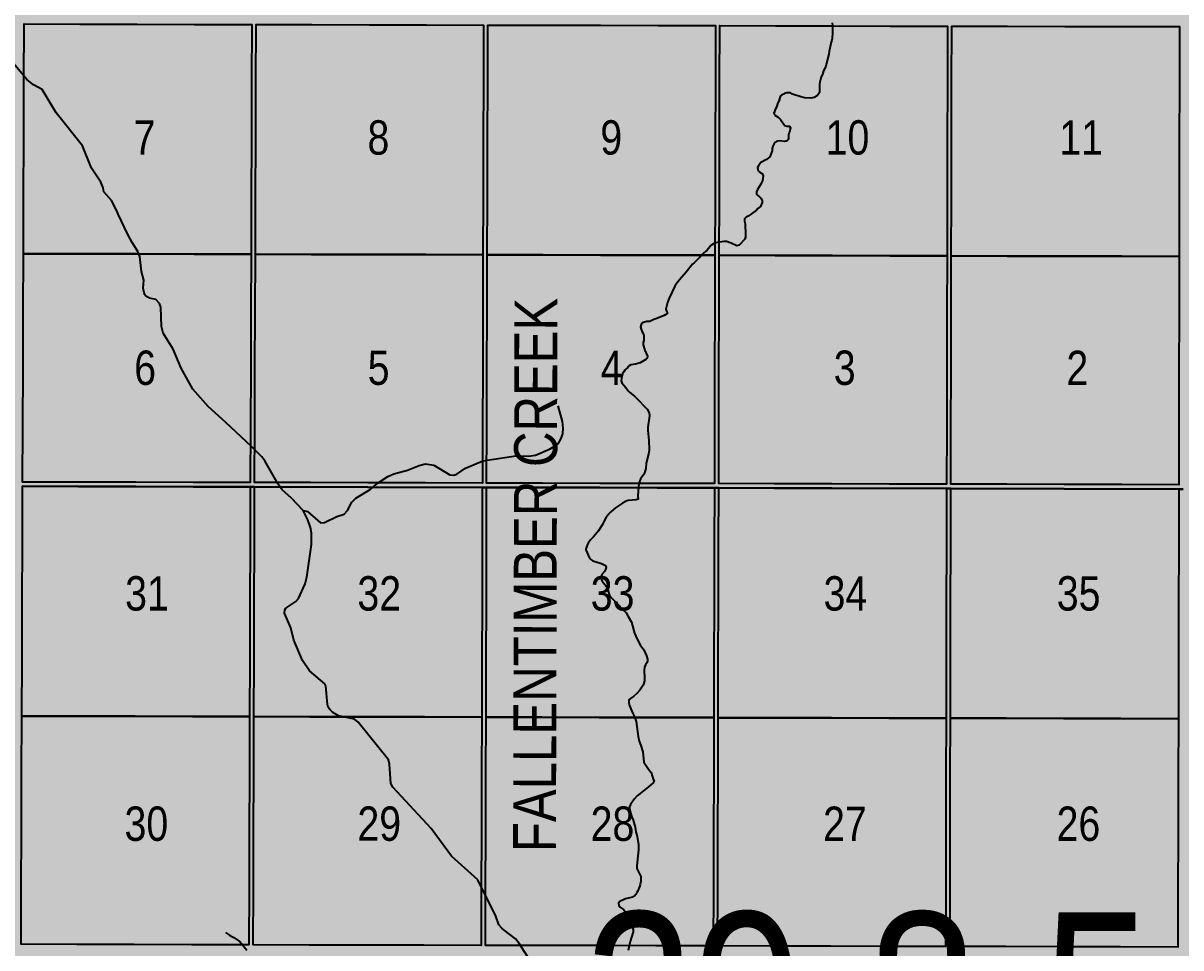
# Model space of a CAD drawing. Extents: x 639460 to 650829, y 5702863 to 5715975.
# Drawn here: x 645204 to 645474.1, y 5712429.8 to 5712645.4 of the extents above; entities that cross this region are included whole.
import ezdxf
from ezdxf.enums import TextEntityAlignment as Align

# ---------------------------------------------------------------- set-up
doc = ezdxf.new("R2010")
doc.units = 0
doc.header["$LTSCALE"] = 5
doc.linetypes.add('DASHED2', pattern=[9.525, 6.35, -3.175])
for name, color, linetype in [('Quarters', 8, 'Continuous'), ('RoadSeg', 57, 'DASHED2'), ('T-WATER', 160, 'Continuous'), ('T-WATER-T', 170, 'Continuous')]:
    doc.layers.add(name, color=color, linetype=linetype)
doc.layers.add('ROUTE-MAP-BACKGROUND-H', color=7, linetype='Continuous', true_color=0xf0ebff)
doc.styles.add('120', font='ARIALN.TTF', dxfattribs={"height": 13})
doc.styles.add('TXT', font='ARIALN.TTF', dxfattribs={"height": 0.2})

msp = doc.modelspace()

# ---------------------------------------------------------------- hatches: boundary and pattern name
at = {"layer": 'ROUTE-MAP-BACKGROUND-H'}
h = msp.add_hatch(color=256, dxfattribs=at)
h.dxf.hatch_style = 1
h.paths.add_polyline_path([(644722.08, 5712923.1), (644716.33, 5711989.96), (646823.87, 5711989.96), (646818.02, 5712923.32)])

# ---------------------------------------------------------------- linework, layer by layer
at = {"layer": 'Quarters'}
for points in [[(645217.08, 5712591.64), (645204.06, 5712591.67), (645204.1, 5712605.06), (645204.15, 5712618.45), (645204.19, 5712631.84), (645204.24, 5712645.24), (645217.26, 5712645.21), (645230.61, 5712645.17), (645243.97, 5712645.14), (645257.32, 5712645.11), (645257.28, 5712631.72), (645257.24, 5712618.33), (645257.2, 5712604.94), (645257.16, 5712591.54), (645243.8, 5712591.58), (645230.44, 5712591.61), (645217.08, 5712591.64)], [(645271.19, 5712591.51), (645258.17, 5712591.54), (645258.21, 5712604.93), (645258.25, 5712618.33), (645258.29, 5712631.72), (645258.33, 5712645.11), (645271.35, 5712645.08), (645284.7, 5712645.05), (645298.06, 5712645.02), (645311.41, 5712644.99), (645311.38, 5712631.59), (645311.34, 5712618.2), (645311.31, 5712604.81), (645311.27, 5712591.42), (645297.91, 5712591.45), (645284.55, 5712591.48), (645271.19, 5712591.51)], [(645325.3, 5712591.38), (645312.27, 5712591.42), (645312.31, 5712604.81), (645312.35, 5712618.2), (645312.38, 5712631.59), (645312.42, 5712644.98), (645325.44, 5712644.95), (645338.8, 5712644.92), (645352.15, 5712644.89), (645365.51, 5712644.86), (645365.48, 5712631.47), (645365.44, 5712618.08), (645365.41, 5712604.68), (645365.38, 5712591.29), (645352.02, 5712591.32), (645338.66, 5712591.35), (645325.3, 5712591.38)], [(645379.42, 5712591.26), (645366.39, 5712591.29), (645366.42, 5712604.68), (645366.45, 5712618.07), (645366.48, 5712631.46), (645366.51, 5712644.86), (645379.54, 5712644.83), (645392.9, 5712644.8), (645406.27, 5712644.76), (645419.63, 5712644.73), (645419.6, 5712631.34), (645419.58, 5712617.95), (645419.55, 5712604.56), (645419.53, 5712591.16), (645406.16, 5712591.2), (645392.79, 5712591.23), (645379.42, 5712591.26)], [(645433.57, 5712591.13), (645420.53, 5712591.16), (645420.56, 5712604.55), (645420.58, 5712617.95), (645420.61, 5712631.34), (645420.64, 5712644.73), (645433.66, 5712644.7), (645447.03, 5712644.67), (645460.39, 5712644.64), (645473.75, 5712644.61), (645473.73, 5712631.21), (645473.71, 5712617.82), (645473.69, 5712604.43), (645473.67, 5712591.04), (645460.3, 5712591.07), (645446.94, 5712591.1), (645433.57, 5712591.13)], [(645216.91, 5712538.4), (645203.88, 5712538.43), (645203.92, 5712551.49), (645203.97, 5712564.88), (645204.01, 5712578.28), (645204.06, 5712591.67), (645217.08, 5712591.64), (645230.44, 5712591.61), (645243.8, 5712591.58), (645257.16, 5712591.54), (645257.12, 5712578.15), (645257.08, 5712564.76), (645257.04, 5712551.37), (645257, 5712538.31), (645243.64, 5712538.34), (645230.27, 5712538.37), (645216.91, 5712538.4)], [(645271.03, 5712538.28), (645258, 5712538.31), (645258.04, 5712551.37), (645258.08, 5712564.76), (645258.12, 5712578.15), (645258.17, 5712591.54), (645271.19, 5712591.51), (645284.55, 5712591.48), (645297.91, 5712591.45), (645311.27, 5712591.42), (645311.23, 5712578.03), (645311.2, 5712564.63), (645311.16, 5712551.24), (645311.13, 5712538.18), (645297.76, 5712538.22), (645284.4, 5712538.25), (645271.03, 5712538.28)], [(645325.16, 5712538.15), (645312.13, 5712538.18), (645312.17, 5712551.24), (645312.2, 5712564.63), (645312.24, 5712578.02), (645312.27, 5712591.42), (645325.3, 5712591.38), (645338.66, 5712591.35), (645352.02, 5712591.32), (645365.38, 5712591.29), (645365.35, 5712577.9), (645365.32, 5712564.51), (645365.29, 5712551.11), (645365.26, 5712538.06), (645351.89, 5712538.09), (645338.53, 5712538.12), (645325.16, 5712538.15)], [(645379.3, 5712538.02), (645366.26, 5712538.06), (645366.29, 5712551.11), (645366.32, 5712564.5), (645366.35, 5712577.9), (645366.39, 5712591.29), (645379.42, 5712591.26), (645392.79, 5712591.23), (645406.16, 5712591.2), (645419.53, 5712591.16), (645419.5, 5712577.77), (645419.48, 5712564.38), (645419.45, 5712550.99), (645419.42, 5712537.93), (645406.05, 5712537.96), (645392.67, 5712537.99), (645379.3, 5712538.02)], [(645433.47, 5712537.9), (645420.43, 5712537.93), (645420.45, 5712550.99), (645420.48, 5712564.38), (645420.51, 5712577.77), (645420.53, 5712591.16), (645433.57, 5712591.13), (645446.94, 5712591.1), (645460.3, 5712591.07), (645473.67, 5712591.04), (645473.65, 5712577.65), (645473.63, 5712564.25), (645473.61, 5712550.86), (645473.59, 5712537.8), (645460.22, 5712537.84), (645446.84, 5712537.87), (645433.47, 5712537.9)], [(645216.73, 5712483.83), (645203.69, 5712483.86), (645203.74, 5712497.26), (645203.78, 5712510.65), (645203.83, 5712524.04), (645203.87, 5712537.43), (645216.9, 5712537.4), (645230.27, 5712537.37), (645243.63, 5712537.34), (645257, 5712537.31), (645256.96, 5712523.91), (645256.92, 5712510.52), (645256.87, 5712497.13), (645256.83, 5712483.74), (645243.47, 5712483.77), (645230.1, 5712483.8), (645216.73, 5712483.83)], [(645270.87, 5712483.71), (645257.84, 5712483.74), (645257.88, 5712497.13), (645257.92, 5712510.52), (645257.96, 5712523.91), (645258, 5712537.3), (645271.03, 5712537.27), (645284.39, 5712537.24), (645297.76, 5712537.21), (645311.12, 5712537.18), (645311.09, 5712523.79), (645311.05, 5712510.4), (645311.02, 5712497), (645310.98, 5712483.61), (645297.61, 5712483.64), (645284.24, 5712483.68), (645270.87, 5712483.71)], [(645325.02, 5712483.58), (645311.98, 5712483.61), (645312.02, 5712497), (645312.06, 5712510.39), (645312.09, 5712523.79), (645312.13, 5712537.18), (645325.16, 5712537.15), (645338.52, 5712537.12), (645351.89, 5712537.08), (645365.25, 5712537.05), (645365.22, 5712523.66), (645365.19, 5712510.27), (645365.16, 5712496.88), (645365.13, 5712483.49), (645351.76, 5712483.52), (645338.39, 5712483.55), (645325.02, 5712483.58)], [(645379.17, 5712483.45), (645366.13, 5712483.48), (645366.16, 5712496.88), (645366.19, 5712510.27), (645366.23, 5712523.66), (645366.26, 5712537.05), (645379.3, 5712537.02), (645392.67, 5712536.99), (645406.05, 5712536.96), (645419.42, 5712536.93), (645419.39, 5712523.53), (645419.36, 5712510.14), (645419.34, 5712496.75), (645419.31, 5712483.36), (645405.93, 5712483.39), (645392.55, 5712483.42), (645379.17, 5712483.45)], [(645433.35, 5712483.33), (645420.31, 5712483.36), (645420.34, 5712496.75), (645420.37, 5712510.14), (645420.4, 5712523.53), (645420.43, 5712536.92), (645433.47, 5712536.89), (645446.84, 5712536.86), (645460.22, 5712536.83), (645473.59, 5712536.8), (645473.57, 5712523.41), (645473.54, 5712510.02), (645473.51, 5712496.62), (645473.49, 5712483.23), (645460.11, 5712483.26), (645446.73, 5712483.29), (645433.35, 5712483.33)], [(645216.55, 5712430.6), (645203.51, 5712430.63), (645203.56, 5712443.69), (645203.6, 5712457.08), (645203.65, 5712470.47), (645203.69, 5712483.86), (645216.73, 5712483.83), (645230.1, 5712483.8), (645243.47, 5712483.77), (645256.83, 5712483.74), (645256.79, 5712470.35), (645256.75, 5712456.96), (645256.71, 5712443.56), (645256.67, 5712430.51), (645243.3, 5712430.54), (645229.93, 5712430.57), (645216.55, 5712430.6)], [(645270.72, 5712430.47), (645257.68, 5712430.5), (645257.72, 5712443.56), (645257.76, 5712456.95), (645257.8, 5712470.35), (645257.84, 5712483.74), (645270.87, 5712483.71), (645284.24, 5712483.68), (645297.61, 5712483.64), (645310.98, 5712483.61), (645310.94, 5712470.22), (645310.91, 5712456.83), (645310.87, 5712443.44), (645310.84, 5712430.38), (645297.46, 5712430.41), (645284.09, 5712430.44), (645270.72, 5712430.47)], [(645324.88, 5712430.35), (645311.84, 5712430.38), (645311.88, 5712443.43), (645311.91, 5712456.83), (645311.95, 5712470.22), (645311.98, 5712483.61), (645325.02, 5712483.58), (645338.39, 5712483.55), (645351.76, 5712483.52), (645365.13, 5712483.49), (645365.1, 5712470.09), (645365.06, 5712456.7), (645365.03, 5712443.31), (645365, 5712430.25), (645351.63, 5712430.28), (645338.25, 5712430.32), (645324.88, 5712430.35)], [(645379.05, 5712430.22), (645366.01, 5712430.25), (645366.04, 5712443.31), (645366.07, 5712456.7), (645366.1, 5712470.09), (645366.13, 5712483.48), (645379.17, 5712483.45), (645392.55, 5712483.42), (645405.93, 5712483.39), (645419.31, 5712483.36), (645419.28, 5712469.97), (645419.25, 5712456.57), (645419.22, 5712443.18), (645419.19, 5712430.12), (645405.81, 5712430.16), (645392.43, 5712430.19), (645379.05, 5712430.22)], [(645433.24, 5712430.09), (645420.2, 5712430.12), (645420.23, 5712443.18), (645420.25, 5712456.57), (645420.28, 5712469.96), (645420.31, 5712483.36), (645433.35, 5712483.33), (645446.73, 5712483.29), (645460.11, 5712483.26), (645473.49, 5712483.23), (645473.46, 5712469.84), (645473.44, 5712456.45), (645473.41, 5712443.05), (645473.39, 5712430), (645460, 5712430.03), (645446.62, 5712430.06), (645433.24, 5712430.09)]]:
    msp.add_lwpolyline(points, close=True, dxfattribs=at)
for points in [[(645203.87, 5712537.43), (645230.27, 5712537.37), (645257, 5712537.31), (645258, 5712537.3), (645284.39, 5712537.24), (645311.12, 5712537.18), (645312.13, 5712537.18), (645338.52, 5712537.12), (645365.25, 5712537.05), (645366.26, 5712537.05), (645392.67, 5712536.99), (645419.42, 5712536.93), (645420.43, 5712536.92), (645446.84, 5712536.86), (645473.59, 5712536.8), (645474.6, 5712536.78)], [(645474.6, 5712536.78), (645473.59, 5712536.8), (645446.84, 5712536.86), (645420.43, 5712536.92), (645419.42, 5712536.93), (645392.67, 5712536.99), (645366.26, 5712537.05), (645365.25, 5712537.05), (645338.52, 5712537.12), (645312.13, 5712537.18), (645311.12, 5712537.18), (645284.39, 5712537.24), (645258, 5712537.3), (645257, 5712537.31), (645230.27, 5712537.37), (645203.87, 5712537.43)]]:
    msp.add_lwpolyline(points, dxfattribs=at)
at = {"layer": 'RoadSeg'}
for points in [[(645235.84, 5712580.09), (645234.96, 5712580.95), (645233.44, 5712581.33), (645232.92, 5712581.61), (645232.46, 5712582.02), (645232.21, 5712582.56), (645232.01, 5712583.6), (645232.13, 5712585.5), (645231.62, 5712587.54), (645231.23, 5712591.05), (645230.76, 5712592.16), (645229.45, 5712594.3), (645228.41, 5712596.13), (645226.18, 5712600.86), (645225.74, 5712601.84), (645224.64, 5712604.07), (645222.83, 5712606.12), (645222.69, 5712607.06), (645222.13, 5712608.34), (645219.93, 5712611.6), (645217.84, 5712616.79), (645211.74, 5712624.5), (645208.46, 5712629.92), (645206.4, 5712631.01), (645204.87, 5712632.26), (645201.47, 5712636.39)], [(645257.24, 5712546.68), (645251.29, 5712552.33), (645247.14, 5712556.05), (645243.56, 5712560.08), (645240.83, 5712564.96), (645239.03, 5712569.44), (645236.7, 5712573.14), (645236.25, 5712574.72), (645236.15, 5712579.18), (645235.84, 5712580.09)], [(645269.35, 5712531.75), (645270.37, 5712531.53), (645273.34, 5712528.9), (645274.3, 5712528.98), (645277.18, 5712530.36), (645278.86, 5712530.91), (645279.65, 5712531.79), (645280.71, 5712533.75), (645281.63, 5712534.69), (645284.95, 5712536.7), (645286.83, 5712538.27), (645289.04, 5712539.68), (645290.49, 5712540.37), (645293.65, 5712541.21), (645296.41, 5712542.3), (645297.89, 5712542.69), (645299.78, 5712542.33), (645303.51, 5712540.09), (645304.44, 5712540.03), (645305.15, 5712540.24), (645307.22, 5712541.68), (645311.23, 5712543.4), (645318.9, 5712544.54), (645321.89, 5712544.49), (645323.53, 5712544.71), (645326.94, 5712546.18), (645328.8, 5712547.32), (645329.47, 5712548.4), (645329.9, 5712549.69), (645330.01, 5712550.98), (645329.85, 5712552.52), (645328.79, 5712556.18)], [(645259.66, 5712544.29), (645259.4, 5712544.63), (645257.24, 5712546.68)], [(645269.35, 5712531.75), (645266.57, 5712534.63), (645264.4, 5712536.62), (645263.47, 5712537.92), (645260.36, 5712543.37), (645259.66, 5712544.29)], [(645314.28, 5712437.21), (645313.36, 5712439.15), (645311.26, 5712443.25), (645310.11, 5712445.66), (645303.94, 5712451.16), (645299.19, 5712457.66), (645290.28, 5712467.28), (645289.8, 5712468.13), (645289.5, 5712472.67), (645289.23, 5712473.64), (645282.12, 5712482.44), (645281.27, 5712483.13), (645277.53, 5712483.94), (645276.26, 5712484.68), (645275.51, 5712485.4), (645275.16, 5712485.94), (645275.01, 5712486.55), (645274.6, 5712490.89), (645274.38, 5712491.4), (645270.77, 5712494.43), (645269.18, 5712496.84), (645267.15, 5712501.53), (645266.47, 5712504.42), (645265, 5712507.86), (645265.05, 5712508.59), (645265.3, 5712509.05), (645267.58, 5712510.55), (645268.2, 5712511.3), (645269.76, 5712514.68), (645270.21, 5712516.27), (645271.26, 5712523.87), (645271.24, 5712526.53), (645271.04, 5712527.8), (645270.42, 5712529.59), (645269.35, 5712531.75)], [(645325.44, 5712383.78), (645330.46, 5712403.09), (645331.06, 5712406.31), (645331.12, 5712408.54), (645330.95, 5712410.81), (645330.51, 5712412.62), (645329.51, 5712415.21), (645327.9, 5712418.19), (645319.74, 5712430.82), (645318.84, 5712431.91), (645316.23, 5712433.95), (645315.64, 5712434.4), (645315, 5712435.16), (645314.28, 5712437.21)]]:
    msp.add_lwpolyline(points, dxfattribs=at)
at = {"layer": 'T-WATER', "linetype": 'Continuous'}
for points in [[(645392.76, 5712645.5), (645392.78, 5712644.9), (645392.83, 5712643.23), (645392.7, 5712641.86), (645392.67, 5712641.47), (645392.48, 5712641), (645392.37, 5712640.26), (645392.12, 5712639.23), (645392.02, 5712638.9), (645391.99, 5712638.23), (645391.55, 5712636.68), (645391.29, 5712635.4), (645390.95, 5712634.66), (645390.69, 5712634.27), (645390.47, 5712633.45), (645390.15, 5712632.92), (645389.83, 5712631.65), (645389.81, 5712631.22), (645389.78, 5712629.29), (645389.65, 5712628.99), (645389.24, 5712628.48), (645388.53, 5712628.07), (645387.75, 5712627.93), (645386.34, 5712628.01), (645385.45, 5712628.25), (645383.46, 5712628.88), (645383.04, 5712629.14), (645382.16, 5712629.15), (645381.64, 5712629.01), (645381.4, 5712628.83), (645380.94, 5712628.62), (645380.7, 5712628.45), (645380.35, 5712627.56), (645380.41, 5712627.44), (645380.06, 5712626.82), (645379.73, 5712625.84), (645379.5, 5712625.42), (645379.15, 5712624.45), (645379.37, 5712623.99), (645380.17, 5712623.48), (645380.65, 5712622.97), (645381.36, 5712621.95), (645381.67, 5712621.6), (645382.16, 5712621.44), (645382.75, 5712621.39), (645383.04, 5712621), (645382.75, 5712620), (645382.54, 5712619.54), (645382.56, 5712618.37), (645382.56, 5712618.35), (645382.2, 5712618.02), (645381.98, 5712617.94), (645381.64, 5712617.86), (645380.47, 5712618), (645379.98, 5712617.92), (645379.45, 5712617.56), (645379.12, 5712617.22), (645378.9, 5712616.75), (645378.75, 5712616.18), (645378.71, 5712615.65), (645378.18, 5712614.22), (645377.44, 5712613.61), (645376.07, 5712612.95), (645375.57, 5712612.13), (645375.29, 5712611.73), (645375.49, 5712610.97), (645375.94, 5712610.6), (645376.4, 5712610.37), (645376.63, 5712609.85), (645376.49, 5712608.77), (645376.06, 5712607.88), (645375.29, 5712606.67), (645375.07, 5712606.07), (645375.08, 5712605.58), (645375.39, 5712605.22), (645375.78, 5712604.95), (645376.12, 5712604.62), (645376.41, 5712604.11), (645376.39, 5712603.6), (645376, 5712602.7), (645375.43, 5712602.19), (645375.09, 5712601.83), (645373.88, 5712600.99), (645373.11, 5712600.4), (645372.67, 5712600.17), (645372.28, 5712599.82), (645372.28, 5712599.27), (645372.45, 5712598.65), (645372.55, 5712596.08), (645372.51, 5712595.58), (645372.36, 5712595.08), (645371.02, 5712593.63), (645370.52, 5712593.53), (645369.14, 5712594.15), (645368.08, 5712594.48), (645368.03, 5712594.48), (645367.43, 5712594.51), (645367.03, 5712594.47), (645366.24, 5712594.39), (645365.25, 5712594.11), (645364.42, 5712593.58), (645363.85, 5712592.91), (645363.61, 5712592.51), (645362.81, 5712591.85), (645362.11, 5712591.28), (645361.83, 5712590.89), (645360.82, 5712589.88), (645360.54, 5712589.5), (645360.18, 5712589.2), (645358.69, 5712587.33), (645357.09, 5712585.56), (645356.49, 5712584.82), (645356.06, 5712584.07), (645354.71, 5712581.33), (645354.35, 5712580.3), (645353.96, 5712578.72), (645354.06, 5712578.23), (645354.31, 5712577.81), (645353.95, 5712577.5), (645353.52, 5712577.23), (645353, 5712577.01), (645351.61, 5712576.46), (645351.14, 5712576.29), (645350.23, 5712575.85), (645349.49, 5712575.83), (645348.97, 5712575.72), (645348.51, 5712575.54), (645348.2, 5712575.16), (645348.05, 5712574.61), (645348.15, 5712574.09), (645348.32, 5712573.63), (645348.6, 5712573.18), (645348.79, 5712572.57), (645348.81, 5712571.45), (645348.61, 5712570.93), (645348.62, 5712570.38), (645349.11, 5712568.88), (645349.19, 5712568.84), (645349.35, 5712568.36), (645349.66, 5712567.84), (645349.61, 5712567.34), (645349.3, 5712566.98), (645347.97, 5712566.25), (645346.84, 5712565.9), (645345.77, 5712565.78), (645345.37, 5712565.52), (645345.2, 5712565.33), (645345.04, 5712565.15), (645344.67, 5712564.86), (645344.37, 5712564.5), (645344.13, 5712564.09), (645343.82, 5712563.69), (645343.57, 5712562.57), (645343.53, 5712562.02), (645343.67, 5712561.54), (645344.59, 5712560.46), (645345.17, 5712559.66), (645345.5, 5712559.32), (645346.63, 5712558.46), (645347.24, 5712557.79), (645347.95, 5712557.15), (645348.58, 5712556.44), (645349.54, 5712555.38), (645350.07, 5712554.57), (645350.09, 5712553.86), (645349.72, 5712551.21), (645349.71, 5712550.47), (645349.81, 5712549.65), (645349.93, 5712548.13), (645350.01, 5712545.96), (645349.88, 5712544.94), (645349.32, 5712542.79), (645349.23, 5712541.56), (645348.93, 5712540.56), (645348.72, 5712540.11), (645348.03, 5712539.16), (645348.02, 5712539.11), (645347.89, 5712538.69), (645347.66, 5712538.17), (645347.66, 5712538.12), (645347.48, 5712536.37), (645347.42, 5712535.13), (645347.45, 5712534.43), (645346.98, 5712534.29), (645345.17, 5712534.11), (645344.69, 5712533.98), (645343.81, 5712533.51), (645342.2, 5712532.43), (645341.12, 5712531.5), (645340.59, 5712530.94), (645340.47, 5712530.77), (645339.91, 5712530.07), (645338.99, 5712528.31), (645338.25, 5712527.08), (645337.04, 5712525.61), (645336.34, 5712524.98), (645335.81, 5712524.18), (645335.59, 5712523.74), (645335.23, 5712522.79), (645335.25, 5712522.64), (645336.11, 5712520.67), (645336.44, 5712520.34), (645336.88, 5712520.08), (645338.92, 5712519.41), (645339.83, 5712518.97), (645340.02, 5712518.52), (645339.85, 5712518.02), (645339.6, 5712517.59), (645339.02, 5712516.84), (645338.9, 5712516.54), (645338.81, 5712516.25), (645338.85, 5712515.75), (645339.09, 5712515.31), (645339.98, 5712514.17), (645340.44, 5712512.95), (645340.72, 5712512.23), (645340.96, 5712511.77), (645341.12, 5712511.58), (645341.61, 5712511.03), (645342.67, 5712510.02), (645343.89, 5712508.7), (645344.35, 5712508.27), (645344.67, 5712507.89), (645345.17, 5712507.06), (645345.9, 5712505.74), (645346.64, 5712503.21), (645347.26, 5712501.78), (645347.97, 5712500.47), (645348.8, 5712499.29), (645349.43, 5712497.87), (645349.64, 5712497.12), (645349.66, 5712496.72), (645349.48, 5712496.25), (645349.19, 5712495.81), (645348.97, 5712495.24), (645348.9, 5712494.59), (645348.97, 5712492.64), (645348.94, 5712492.07), (645348.83, 5712491.54), (645348.65, 5712491.06), (645347.83, 5712489.86), (645347.19, 5712489.13), (645346.48, 5712488.5), (645345.66, 5712487.99), (645345.33, 5712487.66), (645345.28, 5712487.54), (645345.27, 5712486.98), (645345.4, 5712486.49), (645346, 5712485.03), (645346.18, 5712484.58), (645346.65, 5712483.67), (645347, 5712482.6), (645347.34, 5712480.24), (645347.49, 5712479.12), (645347.74, 5712478.01), (645348.13, 5712476.98), (645348.54, 5712475.49), (645348.83, 5712473.11), (645349.9, 5712471.46), (645350.49, 5712470.66), (645350.96, 5712469.16), (645351.18, 5712468.72), (645350.98, 5712468.27), (645349.89, 5712467.32), (645348.69, 5712466.45), (645347.21, 5712465.22), (645346.58, 5712464.44), (645345.7, 5712463.23), (645345.46, 5712462.69), (645345.48, 5712462.13), (645345.9, 5712460.54), (645346.3, 5712459.56), (645346.64, 5712458.49), (645346.81, 5712457.98), (645346.94, 5712456.86), (645347.21, 5712455.76), (645347.52, 5712453.86), (645347.54, 5712452.7), (645347.41, 5712451.2), (645347.14, 5712448.96), (645347.17, 5712448.33), (645348.06, 5712446.48), (645348.08, 5712445.39), (645347.94, 5712444.55), (645347.82, 5712444.04), (645347.4, 5712443.13), (645347.16, 5712442.71), (645346.94, 5712442.25), (645346.6, 5712441.88), (645346.12, 5712441.65), (645344.54, 5712441.27), (645343.19, 5712440.63), (645342.89, 5712440.2), (645342.99, 5712439.71), (645343.27, 5712439.33), (645344.03, 5712438.74), (645345.01, 5712437.68), (645345.55, 5712436.88), (645346.29, 5712434.09), (645346.28, 5712433.54), (645345.92, 5712432.28), (645345.63, 5712431.29), (645345.53, 5712430.94), (645345.16, 5712429.17)], [(645251.23, 5712433.36), (645252.12, 5712432.78), (645252.87, 5712432.39), (645253.17, 5712432.23), (645254.37, 5712431.39), (645254.54, 5712431.27), (645256.2, 5712429.3)]]:
    msp.add_lwpolyline(points, dxfattribs=at)

# ---------------------------------------------------------------- texts
at = {"layer": 'RoadSeg', "style": '120'}
for s, height, p in [('7', 8, (645229.77, 5712614.75)), ('8', 8, (645284.33, 5712614.77)), ('9', 8, (645338.65, 5712614.78)), ('10', 8.004, (645391.21, 5712614.77)), ('11', 8.004, (645445.71, 5712614.75)), ('6', 8, (645229.91, 5712561.07)), ('5', 8, (645284.38, 5712561.09)), ('4', 8, (645338.74, 5712561.06)), ('3', 8, (645393.11, 5712561.08)), ('2', 8, (645447.37, 5712561.04)), ('31', 8.004, (645227.79, 5712508.46)), ('32', 8.004, (645281.97, 5712508.46)), ('33', 8.004, (645336.41, 5712508.46)), ('34', 8.004, (645390.73, 5712508.46)), ('35', 8.004, (645445.13, 5712508.46)), ('30', 8.004, (645227.65, 5712454.76)), ('29', 8.004, (645281.98, 5712454.77)), ('28', 8.004, (645336.38, 5712454.76)), ('27', 8.004, (645390.61, 5712454.73)), ('26', 8.004, (645445.08, 5712454.75))]:
    msp.add_text(s, height=height, dxfattribs=at).set_placement(p)
msp.add_text('29-8-5', height=39.983, rotation=359.9576, dxfattribs=at).set_placement((645334.84, 5712398.19))
at = {"layer": 'T-WATER-T', "style": 'TXT'}
msp.add_text('FALLENTIMBER CREEK', height=10.0052, rotation=89.8457, dxfattribs=at).set_placement((645328.47, 5712516.76), align=Align.CENTER)

doc.saveas('drawing.dxf')
